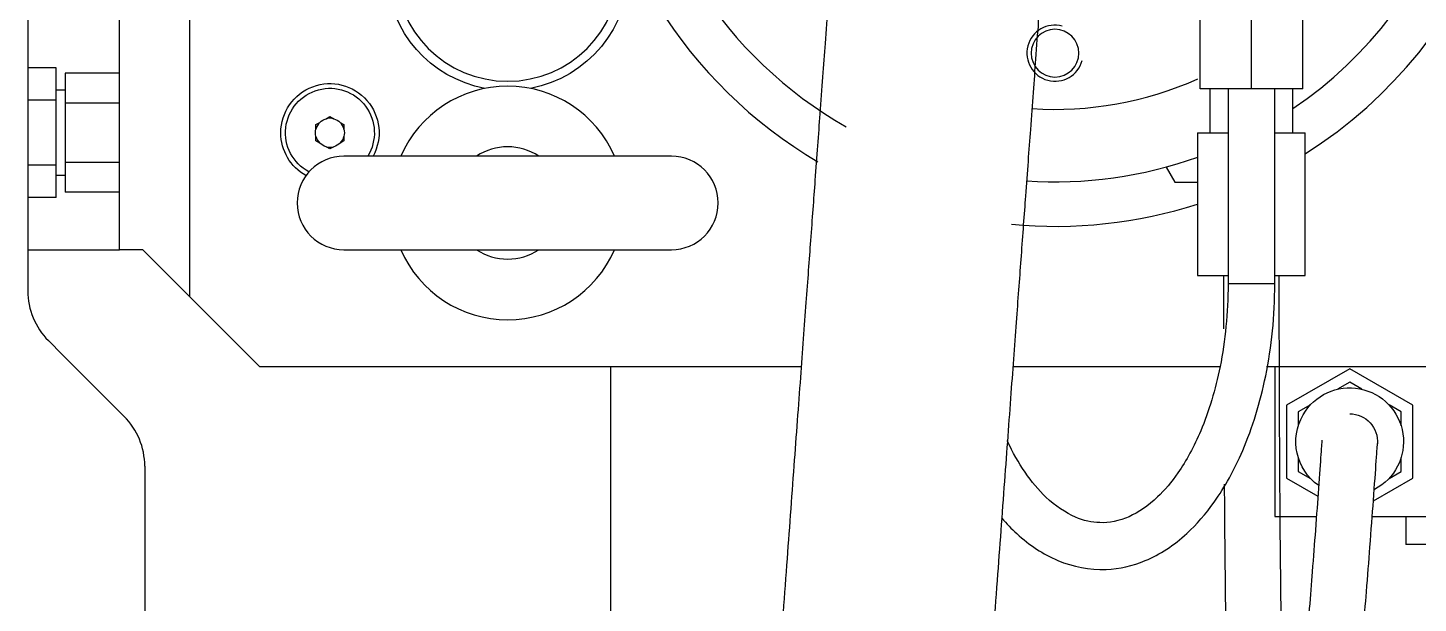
# Model space of a CAD drawing. Header units: millimetres. Extents: x 10462777 to 22643323, y 453826 to 1389191.
# Drawn here: x 11271586.2 to 11271874, y 584392.2 to 584511.2 of the extents above; entities that cross this region are included whole.
import ezdxf

# ---------------------------------------------------------------- set-up
doc = ezdxf.new("R2010")
doc.units = ezdxf.units.MM
doc.header["$LTSCALE"] = 200
doc.header["$MEASUREMENT"] = 0
doc.linetypes.add('CENTER', pattern=[2, 1.25, -0.25, 0.25, -0.25])
doc.linetypes.add('PHANTOM', pattern=[2.5, 1.25, -0.25, 0.25, -0.25, 0.25, -0.25])
doc.layers.add('1', color=1, linetype='CENTER')
doc.layers.add('11', color=6, linetype='PHANTOM')

msp = doc.modelspace()

# ---------------------------------------------------------------- linework, layer by layer
at = {"layer": '1', "color": 252, "linetype": 'Continuous'}
for p, q in [((11271619.68152, 584678.3219), (11271619.68152, 584455.58973)), ((11271605.15551, 584465.27374), (11271605.15551, 584668.63789)), ((11271586.18772, 584465.27374), (11271605.15551, 584465.27374)), ((11271609.99751, 584465.27374), (11271605.15551, 584465.27374)), ((11271619.68152, 584455.58973), (11271609.99751, 584465.27374)), ((11271619.68152, 584455.58973), (11271634.20753, 584441.06372)), ((11271746.29916, 584441.06372), (11271634.20753, 584441.06372)), ((11271832.99562, 584441.06372), (11271790.18209, 584441.06372)), ((11271900.51774, 584441.06372), (11271842.6452, 584441.06372)), ((11271859.84434, 584431.3319, 0.00043), (11271859.84491, 584431.3319, 0.00043)), ((11271859.84491, 584431.3319, 0.00043), (11271859.84495, 584431.3319, 0.00043))]:
    msp.add_line(p, q, dxfattribs=at)
at = {"layer": '1', "color": 60, "linetype": 'Continuous'}
for p, q in [((11271586.18793, 584677.14703), (11271586.18793, 584456.7646)), ((11271590.4425, 584446.49316), (11271593.37967, 584443.55599)), ((11271593.37967, 584443.55599), (11271606.14338, 584430.79228)), ((11271706.83759, 584441.06372), (11271706.83759, 584358.74966)), ((11271610.39795, 584420.52084), (11271610.39795, 584412.88927)), ((11271610.39795, 584412.88927), (11271610.39795, 584383.05953))]:
    msp.add_line(p, q, dxfattribs=at)
at = {"layer": '1', "color": 252, "linetype": 'Continuous', "extrusion": (0, 0, -1)}
for centre, radius, start, end in [((-11271685.53277, 584523.37778), 25.17842, 280.8393775, 147.5718669), ((-11271685.53277, 584523.37778), 25.17842, 180, 259.1550008), ((-11271648.73354, 584489.48376), 10.16821, 0, 208.4343519), ((-11271648.73354, 584489.48376), 10.16821, 299.1937353, 0)]:
    msp.add_arc(centre, radius, start, end, dxfattribs=at)
at = {"layer": '1', "color": 60, "linetype": 'Continuous'}
for centre, start, end in [((11271600.71394, 584456.7646), 180, 225), ((11271595.87194, 584420.52084), 0, 45)]:
    msp.add_arc(centre, 14.52601, start, end, dxfattribs=at)
at = {"layer": '1', "color": 252, "linetype": 'Continuous', "extrusion": (1.17765e-06, 1.74139e-05, -1)}
msp.add_arc((-11271859.84494, 584425.56959, 23.45106), 5.76198, 90, 184.4328816, dxfattribs=at)
at = {"layer": '1', "color": 252, "linetype": 'Continuous'}
for start_param, end_param in [(4.7123871, 6.283185307), (3.142245994, 4.7123871)]:
    msp.add_ellipse((11271839.50848, 584458.23157), major_axis=(-4.842, 0.00046), ratio=0.000136425, start_param=start_param, end_param=end_param, dxfattribs=at)
at = {"layer": '1', "color": 27, "linetype": 'Continuous'}
for points, knots in [([(11271755.70434, 584568.56651), (11271755.71187, 584568.66864), (11271755.70066, 584568.51673), (11271755.63818, 584567.66997), (11271755.46973, 584565.38743), (11271755.18787, 584561.56786), (11271754.79233, 584556.20797), (11271754.22744, 584548.55321), (11271753.45721, 584538.11581), (11271752.4341, 584524.25162), (11271751.35145, 584509.58073), (11271750.27145, 584494.94567), (11271749.24665, 584481.05863), (11271748.27408, 584467.87945), (11271747.27614, 584454.3563), (11271746.13543, 584438.89869), (11271744.78008, 584420.53238), (11271743.22354, 584399.43971), (11271741.55599, 584376.8428), (11271739.97631, 584355.43665), (11271738.61178, 584336.94589), (11271737.44984, 584321.20059), (11271736.46877, 584307.90607), (11271735.53895, 584295.30617), (11271734.59875, 584282.56552), (11271733.59594, 584268.97651), (11271732.60166, 584255.50302), (11271731.65402, 584242.66164), (11271730.79491, 584231.01987), (11271730.05746, 584221.02664), (11271729.59355, 584214.74019), (11271729.30743, 584210.86302), (11271729.13702, 584208.55382), (11271729.02184, 584206.99305), (11271728.95648, 584206.10737), (11271728.93349, 584205.79581), (11271728.92944, 584205.74094), (11271728.93217, 584205.77794)], [0, 0, 0, 0, 0.047572159, 0.092341073, 0.133850925, 0.171845115, 0.206226867, 0.237023186, 0.276769652, 0.309394159, 0.335741168, 0.356718919, 0.373211266, 0.386011976, 0.397673235, 0.410103357, 0.423157007, 0.436788902, 0.451576927, 0.467982736, 0.484111557, 0.499270136, 0.515092343, 0.529890812, 0.548697261, 0.572390686, 0.601837214, 0.635320785, 0.675354218, 0.722603687, 0.777569887, 0.809530702, 0.843661707, 0.879908622, 0.918167537, 0.958275482, 1, 1, 1, 1]), ([(11271772.58518, 584202.55654), (11271772.57977, 584202.48316), (11271772.58782, 584202.5922), (11271772.63301, 584203.2046), (11271772.75715, 584204.88683), (11271772.96876, 584207.75436), (11271773.27138, 584211.85519), (11271773.72162, 584217.95632), (11271774.36338, 584226.65281), (11271775.25518, 584238.73748), (11271776.26109, 584252.36865), (11271777.33759, 584266.95619), (11271778.44388, 584281.94746), (11271779.41276, 584295.07672), (11271780.285, 584306.89651), (11271781.16212, 584318.78225), (11271782.2648, 584333.72467), (11271783.62932, 584352.2152), (11271785.209, 584373.62141), (11271786.87655, 584396.21831), (11271788.4331, 584417.31098), (11271789.78845, 584435.6773), (11271790.92915, 584451.1349), (11271791.9271, 584464.65806), (11271792.89966, 584477.83723), (11271793.92446, 584491.72427), (11271795.00446, 584506.35934), (11271796.08711, 584521.03022), (11271797.11022, 584534.89441), (11271797.88046, 584545.33181), (11271798.44534, 584552.98658), (11271798.84088, 584558.34646), (11271799.12275, 584562.16603), (11271799.29119, 584564.44858), (11271799.35367, 584565.29534), (11271799.36489, 584565.44725), (11271799.35735, 584565.34512)], [0, 0, 0, 0, 0.052834603, 0.102942127, 0.149902911, 0.193464602, 0.233509732, 0.270026728, 0.320467228, 0.362927677, 0.398162989, 0.430508288, 0.455873052, 0.47542495, 0.487311249, 0.500729001, 0.515887607, 0.532016455, 0.548422293, 0.563210343, 0.576842262, 0.589895935, 0.602326078, 0.613987357, 0.62678809, 0.643280465, 0.664258253, 0.690605307, 0.72322987, 0.762976405, 0.793772777, 0.828154588, 0.866148844, 0.907658768, 0.952427759, 1, 1, 1, 1])]:
    msp.add_open_spline(points, degree=3, knots=knots, dxfattribs=at)
at = {"layer": '1', "color": 252, "linetype": 'Continuous'}
for points, degree in [([(11271834.66689, 584498.58674), (11271834.66689, 584497.83873)], 1), ([(11271834.66689, 584497.83873), (11271834.66689, 584478.03537), (11271834.66689, 584458.23202)], 2), ([(11271844.35009, 584497.83873), (11271844.35009, 584498.58675)], 1), ([(11271844.35009, 584458.23112), (11271844.35009, 584478.03492), (11271844.35009, 584497.83873)], 2), ([(11271833.7465, 584459.94554), (11271833.74478, 584456.26257), (11271833.74646, 584452.59171), (11271833.75143, 584448.93058)], 3)]:
    msp.add_open_spline(points, degree=degree, dxfattribs=at)
for points, knots in [([(11271849.47513, 584305.59703), (11271849.4792, 584305.6128), (11271849.4577, 584305.78495), (11271849.22962, 584307.15041), (11271848.41854, 584312.6645), (11271847.54746, 584323.99991), (11271846.88037, 584337.70469), (11271846.42081, 584351.29114), (11271846.07901, 584364.41231), (11271845.76116, 584381.23411), (11271845.49331, 584402.54649), (11271845.31095, 584429.31444), (11271845.26534, 584448.99437), (11271845.27047, 584459.94563)], [0, 0, 0, 0, 0.015133401, 0.08976332, 0.222328815, 0.342419314, 0.451308974, 0.508781496, 0.575551611, 0.653970197, 0.747518468, 0.860892837, 1, 1, 1, 1]), ([(11271787.79522, 584409.79549), (11271788.7997, 584408.62994), (11271792.36298, 584404.94075), (11271799.4002, 584400.27453), (11271808.79852, 584398.47533), (11271818.18235, 584400.63033), (11271825.64634, 584405.57801), (11271832.45645, 584413.39112), (11271838.37733, 584424.06448), (11271843.14393, 584439.58867), (11271844.31957, 584451.55473), (11271844.35048, 584458.23111)], [0, 0, 0, 0, 0.048040969, 0.163784209, 0.286594014, 0.38684171, 0.505290174, 0.59510503, 0.70967337, 0.846978334, 1, 1, 1, 1]), ([(11271834.6665, 584458.23203), (11271834.63236, 584452.17311), (11271833.61859, 584441.5464), (11271829.58205, 584428.16055), (11271824.82591, 584419.41014), (11271819.66933, 584413.31964), (11271814.03423, 584409.50462), (11271808.44273, 584408.43188), (11271802.82943, 584409.65362), (11271797.34594, 584413.29519), (11271792.57851, 584418.96003), (11271790.0767, 584423.35292), (11271788.96032, 584425.72148)], [0, 0, 0, 0, 0.14226692, 0.266760916, 0.367892814, 0.444825979, 0.546158361, 0.652624613, 0.740146919, 0.843605627, 0.922793019, 1, 1, 1, 1]), ([(11271833.87758, 584416.79642), (11271833.91233, 584411.49837), (11271834.0126, 584399.0243), (11271834.23934, 584381.00398), (11271834.5592, 584364.10366), (11271834.90343, 584350.89652), (11271835.3681, 584337.20947), (11271836.03923, 584323.20657), (11271837.05808, 584310.77311), (11271838.03377, 584304.10901), (11271839.17321, 584300.41701), (11271840.09999, 584298.51839), (11271842.29313, 584296.36763), (11271845.83172, 584295.34222), (11271849.9772, 584297.20386), (11271852.36954, 584301.48298), (11271853.08778, 584304.25933), (11271854.11489, 584308.49676), (11271855.45337, 584316.31381), (11271857.69478, 584333.05483), (11271860.24647, 584357.9485), (11271862.20334, 584380.64633), (11271863.37991, 584395.27477), (11271864.10397, 584404.61057), (11271864.82505, 584414.27747), (11271865.42649, 584422.73435), (11271865.58252, 584424.96219), (11271865.59629, 584425.21989)], [0, 0, 0, 0, 0.01718555, 0.040695113, 0.060412162, 0.07720629, 0.091661519, 0.119065972, 0.149295095, 0.18274779, 0.201736173, 0.216152045, 0.225977836, 0.241483178, 0.264137186, 0.286517845, 0.306125846, 0.325751583, 0.380933557, 0.443248482, 0.577818185, 0.703836489, 0.743206956, 0.792166482, 0.852129279, 0.921979006, 1, 1, 1, 1]), ([(11271854.09339, 584425.91622), (11271854.08309, 584425.72408), (11271853.95298, 584423.86288), (11271853.44002, 584416.61781), (11271852.80201, 584407.98812), (11271852.14206, 584399.37709), (11271851.50824, 584391.38364), (11271850.88613, 584383.78132), (11271849.83935, 584371.41086), (11271848.50135, 584356.6517), (11271847.28839, 584344.80381), (11271846.82779, 584340.57063)], [0, 0, 0, 0, 0.139866754, 0.267178952, 0.378876602, 0.473116528, 0.548917309, 0.617934139, 0.688135431, 0.885549064, 1, 1, 1, 1])]:
    msp.add_open_spline(points, degree=3, knots=knots, dxfattribs=at)
at = {"layer": '11', "color": 60, "linetype": 'Continuous'}
for p, q in [((11271828.85608, 584498.58672), (11271828.85608, 584516.01794)), ((11271839.50849, 584498.58672), (11271839.50849, 584516.01794)), ((11271850.1609, 584498.58672), (11271850.1609, 584516.01794)), ((11271592.0821, 584502.90231), (11271586.18772, 584502.90231)), ((11271592.0821, 584496.19303), (11271592.0821, 584502.90231)), ((11271605.15539, 584501.7841), (11271593.92206, 584501.7841)), ((11271593.92206, 584501.7841), (11271593.92206, 584495.63393)), ((11271592.0821, 584496.19303), (11271586.18772, 584496.19303)), ((11271593.92206, 584498.27669), (11271592.08198, 584498.27669)), ((11271592.0821, 584482.77448), (11271592.0821, 584496.19303)), ((11271839.50849, 584498.58672), (11271828.85608, 584498.58672)), ((11271830.91393, 584498.58668), (11271830.91393, 584489.48376)), ((11271850.1609, 584498.58672), (11271839.50849, 584498.58672)), ((11271848.10305, 584489.48376), (11271848.10305, 584498.58668)), ((11271593.92206, 584495.63393), (11271593.92206, 584483.33359)), ((11271605.15539, 584495.63393), (11271593.92206, 584495.63393)), ((11271828.37188, 584489.48376), (11271828.37188, 584459.94753)), ((11271828.37188, 584489.48376), (11271834.64017, 584489.48376)), ((11271844.44781, 584489.48376), (11271850.6451, 584489.48376)), ((11271850.6451, 584459.94753), (11271850.6451, 584489.48376)), ((11271719.4268, 584484.64175), (11271651.63875, 584484.64175)), ((11271592.0821, 584482.77448), (11271586.18772, 584482.77448)), ((11271592.0821, 584476.0652), (11271592.0821, 584482.77448)), ((11271593.92206, 584483.33359), (11271593.92206, 584477.18342)), ((11271605.15539, 584483.33359), (11271593.92206, 584483.33359)), ((11271821.83628, 584482.38767), (11271823.62661, 584479.28673)), ((11271592.08198, 584480.69083), (11271593.92206, 584480.69083)), ((11271823.62661, 584479.28673), (11271828.37196, 584479.28673)), ((11271592.0821, 584476.0652), (11271586.18772, 584476.0652)), ((11271605.15539, 584477.18342), (11271593.92206, 584477.18342)), ((11271651.63875, 584465.27374), (11271719.4268, 584465.27374)), ((11271828.37188, 584459.94753), (11271834.64017, 584459.94753)), ((11271844.44781, 584459.94753), (11271850.6451, 584459.94753)), ((11271844.35049, 584441.06372), (11271844.35049, 584410.0749)), ((11271859.84491, 584440.66518), (11271846.7715, 584433.11724)), ((11271872.91832, 584433.11724), (11271859.84491, 584440.66518)), ((11271859.84491, 584437.86965), (11271857.3316, 584436.41859)), ((11271862.35821, 584436.41859), (11271859.84491, 584437.86965)), ((11271846.7715, 584433.11724), (11271846.7715, 584418.02137)), ((11271851.7058, 584433.17053), (11271849.1925, 584431.71948)), ((11271870.49731, 584431.71948), (11271867.98401, 584433.17053)), ((11271872.91832, 584418.02137), (11271872.91832, 584433.11724)), ((11271849.1925, 584431.71948), (11271849.1925, 584428.81737)), ((11271870.49731, 584428.81737), (11271870.49731, 584431.71948)), ((11271849.1925, 584422.32125), (11271849.1925, 584419.41914)), ((11271870.49731, 584419.41914), (11271870.49731, 584422.32125)), ((11271849.1925, 584419.41914), (11271851.7058, 584417.96808)), ((11271867.98401, 584417.96808), (11271870.49731, 584419.41914)), ((11271846.7715, 584418.02137), (11271853.26326, 584414.27335)), ((11271864.74866, 584413.30462), (11271872.91832, 584418.02137)), ((11271844.35049, 584410.0749), (11271852.95231, 584410.0749)), ((11271864.5067, 584410.0749), (11271881.14972, 584410.0749)), ((11271871.46571, 584410.0749), (11271871.46571, 584404.26449)), ((11271881.14972, 584404.26449), (11271871.46571, 584404.26449))]:
    msp.add_line(p, q, dxfattribs=at)
at = {"layer": '11', "color": 252, "linetype": 'Continuous'}
for p, q in [((11271645.82834, 584491.16108), (11271646.62593, 584491.62156)), ((11271645.82834, 584490.2401), (11271645.82834, 584491.16108)), ((11271647.93596, 584492.37791), (11271648.73354, 584492.8384)), ((11271648.73354, 584492.8384), (11271649.53113, 584492.37791)), ((11271650.84116, 584491.62156), (11271651.63875, 584491.16108)), ((11271651.63875, 584491.16108), (11271651.63875, 584490.2401)), ((11271645.82834, 584487.80644), (11271645.82834, 584488.72741)), ((11271646.62593, 584487.34595), (11271645.82834, 584487.80644)), ((11271651.63875, 584487.80644), (11271650.84116, 584487.34595)), ((11271651.63875, 584488.72741), (11271651.63875, 584487.80644)), ((11271648.73354, 584486.12912), (11271647.93596, 584486.58961)), ((11271649.53113, 584486.58961), (11271648.73354, 584486.12912))]:
    msp.add_line(p, q, dxfattribs=at)
at = {"layer": '11', "color": 252, "linetype": 'Continuous', "extrusion": (0, 0, -1)}
msp.add_circle((-11271685.53277, 584523.37778), 23.24162, dxfattribs=at)
at = {"layer": '11', "color": 60, "linetype": 'Continuous', "extrusion": (0, 0, -1)}
msp.add_circle((-11271798.83566, 584505.94657), 4.93884, dxfattribs=at)
at = {"layer": '11', "color": 60, "linetype": 'Continuous'}
for centre, radius, start, end in [((11271798.83566, 584566.95582), 96.84007, 302.3437513, 90), ((11271798.83566, 584566.95582), 87.64027, 304.1999997, 90), ((11271798.83566, 584566.95582), 96.84007, 184.2974975, 239.5518742), ((11271798.83566, 584566.95582), 87.64027, 184.7531266, 240.4631236), ((11271798.83566, 584505.94657), 5.8104, 75, 345), ((11271685.53277, 584474.95775), 24.15972, 23.6306248, 156.3749906), ((11271798.83566, 584566.95582), 72.63006, 266.2424962, 294.0524925), ((11271651.63875, 584474.95775), 9.68401, 90, 270), ((11271685.53277, 584474.95775), 11.62081, 56.4432115, 123.5568137), ((11271719.4268, 584474.95775), 9.68401, 270, 90), ((11271798.83566, 584566.95582), 87.64027, 266.1412497, 289.7212485), ((11271798.83566, 584566.95582), 96.84007, 264.6618757, 287.7581253), ((11271685.53277, 584474.95775), 24.15972, 203.6249942, 336.36936), ((11271685.53277, 584474.95775), 11.62081, 236.4432115, 303.5568137)]:
    msp.add_arc(centre, radius, start, end, dxfattribs=at)
at = {"layer": '11', "color": 252, "linetype": 'Continuous', "extrusion": (0, 0, -1)}
for radius, start, end in [(9.19981, 298.1924813, 211.7531105), (3.00204, 345.4074494, 14.5925506), (3.00204, 45.4074494, 74.5925506), (3.00204, 105.4074494, 134.5925506), (3.00204, 165.4074494, 194.5925506), (3.00204, 285.4074494, 314.5925506), (3.00204, 225.4074494, 254.5925506)]:
    msp.add_arc((-11271648.73354, 584489.48376), radius, start, end, dxfattribs=at)
at = {"layer": '11', "color": 252, "linetype": 'Continuous'}
for start, end in [(134.5925506, 165.4074494), (74.5925506, 105.4074494), (14.5925506, 45.4074494), (194.5925506, 225.4074494), (314.5925506, 345.4074494), (254.5925506, 285.4074494)]:
    msp.add_arc((11271648.73354, 584489.48376), 3.00204, start, end, dxfattribs=at)
at = {"layer": '11', "color": 60, "linetype": 'Continuous', "extrusion": (0, 0, -1)}
for start, end in [(30, 242.4225083), (305.2199831, 30)]:
    msp.add_arc((-11271859.84491, 584425.56931), 11.13661, start, end, dxfattribs=at)

doc.saveas('drawing.dxf')
